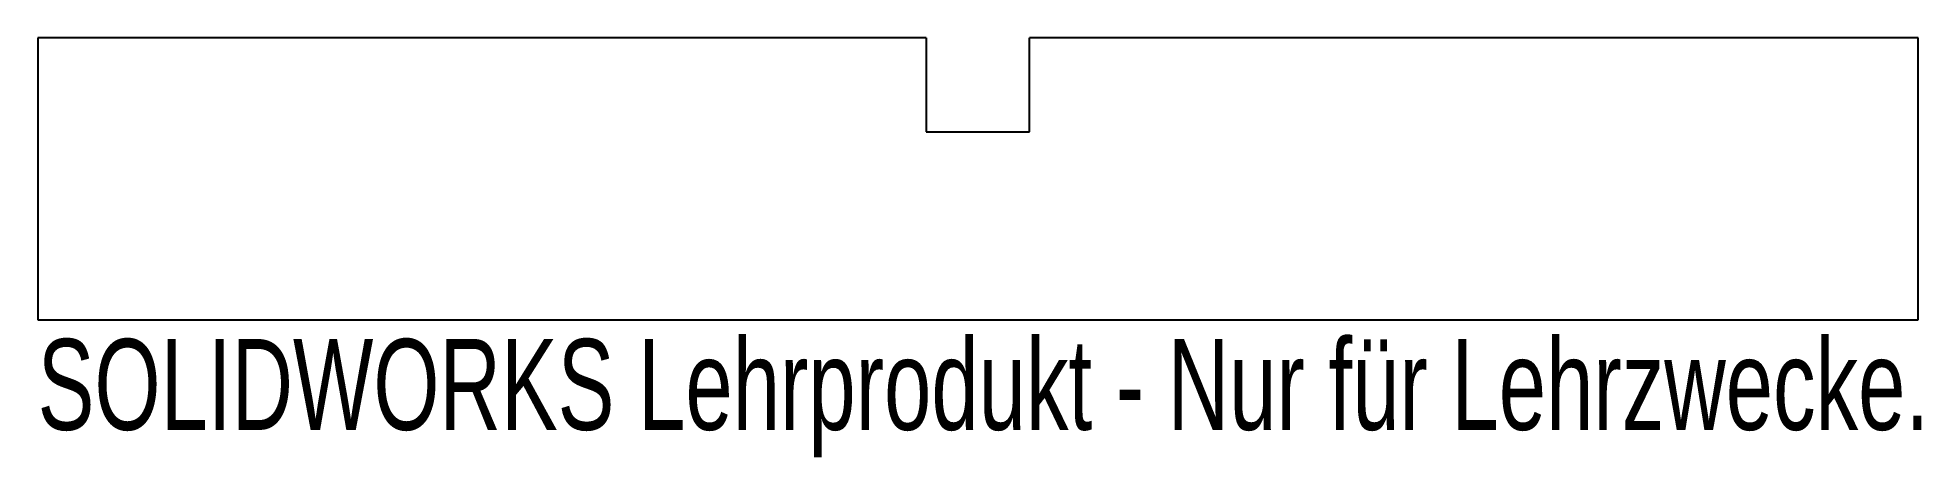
# Model space of a CAD drawing. Header units: millimetres. Extents: x 0 to 100, y -7 to 15.
import ezdxf

# ---------------------------------------------------------------- set-up
doc = ezdxf.new("R2010")
doc.units = ezdxf.units.MM
doc.styles.add('SLDTEXTSTYLE0', font='TXT', dxfattribs={"width": 0.7})

msp = doc.modelspace()

# ---------------------------------------------------------------- linework, layer by layer
at = {"color": 7, "linetype": 'Continuous', "lineweight": 25}
for p, q in [((0, 15), (0, 0)), ((47.25, 15), (0, 15)), ((47.25, 15), (47.25, 10)), ((52.75, 10), (52.75, 15)), ((100, 15), (52.75, 15)), ((100, 0), (100, 15)), ((47.25, 10), (52.75, 10)), ((0, 0), (100, 0))]:
    msp.add_line(p, q, dxfattribs=at)

# ---------------------------------------------------------------- texts
at = {"color": 7, "linetype": 'Continuous', "insert": (0, -1.02), "char_height": 4.8336, "attachment_point": 1, "style": 'SLDTEXTSTYLE0'}
msp.add_mtext('SOLIDWORKS Lehrprodukt - Nur für Lehrzwecke.', dxfattribs=at)

doc.saveas('drawing.dxf')
